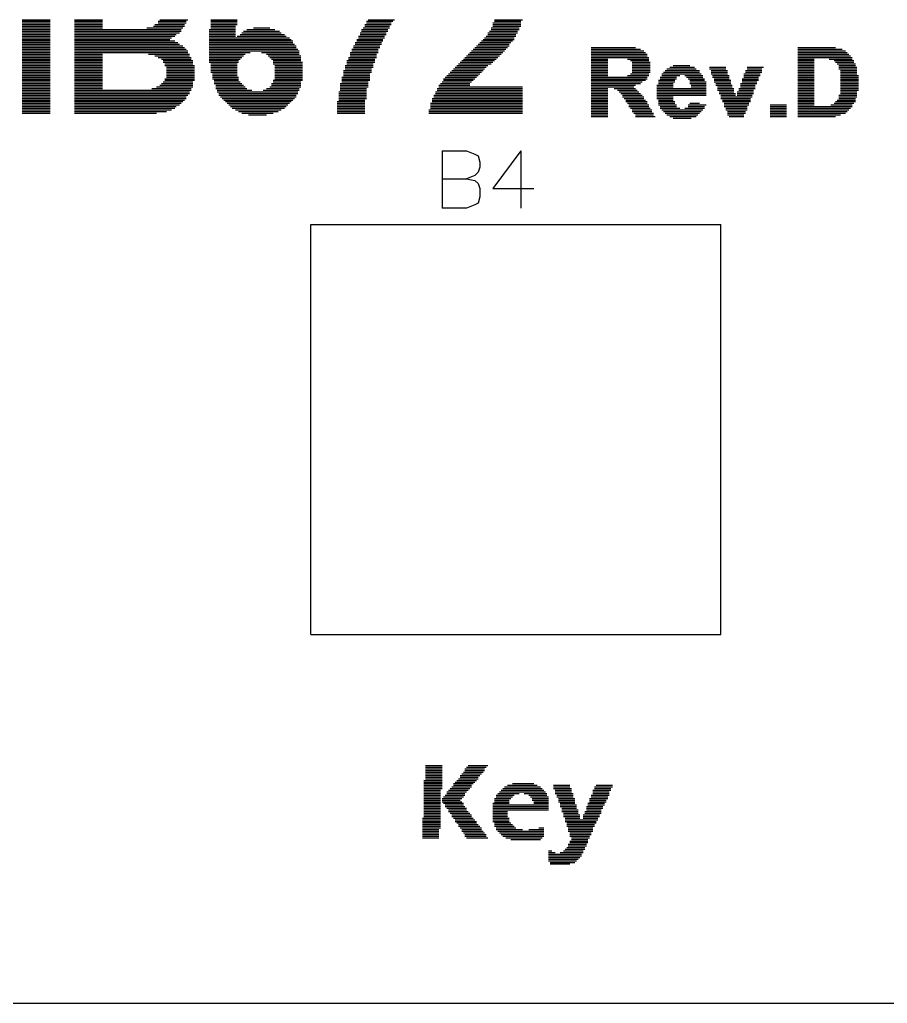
# Model space of a CAD drawing. Extents: x -0.24 to 4.91, y -0.23 to 6.58.
# Drawn here: x 3.098 to 3.627, y -0.225 to 0.375 of the extents above; entities that cross this region are included whole.
import ezdxf

# ---------------------------------------------------------------- set-up
doc = ezdxf.new("R2010")
doc.units = 0
doc.layers.add('mb672d', color=1, linetype='CONTINUOUS')

msp = doc.modelspace()

# ---------------------------------------------------------------- linework, layer by layer
at = {"layer": 'mb672d', "color": 5}
for points in [[(3.099, 0.375), (3.116, 0.375)], [(3.099, 0.374), (3.116, 0.374)], [(3.099, 0.373), (3.116, 0.373)], [(3.099, 0.372), (3.116, 0.372)], [(3.131, 0.375), (3.148, 0.375)], [(3.131, 0.374), (3.148, 0.374)], [(3.131, 0.373), (3.148, 0.373)], [(3.131, 0.372), (3.148, 0.372)], [(3.18, 0.372), (3.198, 0.372)], [(3.182, 0.374), (3.199, 0.374)], [(3.182, 0.373), (3.199, 0.373)], [(3.183, 0.375), (3.2, 0.375)], [(3.214, 0.375), (3.23, 0.375)], [(3.214, 0.374), (3.23, 0.374)], [(3.214, 0.373), (3.23, 0.373)], [(3.214, 0.372), (3.23, 0.372)], [(3.308, 0.372), (3.324, 0.372)], [(3.309, 0.374), (3.325, 0.374)], [(3.309, 0.373), (3.324, 0.373)], [(3.31, 0.375), (3.326, 0.375)], [(3.386, 0.373), (3.403, 0.373)], [(3.386, 0.372), (3.403, 0.372)], [(3.387, 0.375), (3.404, 0.375)], [(3.387, 0.374), (3.403, 0.374)], [(3.099, 0.371), (3.116, 0.371)], [(3.099, 0.37), (3.116, 0.37)], [(3.099, 0.369), (3.116, 0.369)], [(3.099, 0.368), (3.116, 0.368)], [(3.099, 0.367), (3.116, 0.367)], [(3.099, 0.366), (3.116, 0.366)], [(3.131, 0.371), (3.148, 0.371)], [(3.131, 0.37), (3.148, 0.37)], [(3.131, 0.369), (3.196, 0.369)], [(3.131, 0.368), (3.196, 0.368)], [(3.131, 0.367), (3.195, 0.367)], [(3.131, 0.366), (3.193, 0.366)], [(3.175, 0.37), (3.197, 0.37)], [(3.179, 0.371), (3.198, 0.371)], [(3.213, 0.369), (3.229, 0.369)], [(3.213, 0.368), (3.229, 0.368)], [(3.213, 0.367), (3.229, 0.367)], [(3.213, 0.366), (3.229, 0.366)], [(3.214, 0.371), (3.229, 0.371)], [(3.214, 0.37), (3.229, 0.37)], [(3.232, 0.366), (3.259, 0.366)], [(3.233, 0.367), (3.257, 0.367)], [(3.234, 0.368), (3.256, 0.368)], [(3.236, 0.369), (3.253, 0.369)], [(3.24, 0.37), (3.25, 0.37)], [(3.305, 0.367), (3.321, 0.367)], [(3.305, 0.366), (3.321, 0.366)], [(3.306, 0.369), (3.322, 0.369)], [(3.306, 0.368), (3.322, 0.368)], [(3.307, 0.37), (3.323, 0.37)], [(3.308, 0.371), (3.323, 0.371)], [(3.383, 0.367), (3.401, 0.367)], [(3.383, 0.366), (3.4, 0.366)], [(3.384, 0.368), (3.401, 0.368)], [(3.385, 0.37), (3.402, 0.37)], [(3.385, 0.369), (3.402, 0.369)], [(3.386, 0.371), (3.403, 0.371)], [(3.099, 0.365), (3.116, 0.365)], [(3.099, 0.364), (3.116, 0.364)], [(3.099, 0.363), (3.116, 0.363)], [(3.099, 0.362), (3.116, 0.362)], [(3.099, 0.361), (3.116, 0.361)], [(3.099, 0.36), (3.116, 0.36)], [(3.131, 0.365), (3.192, 0.365)], [(3.131, 0.364), (3.19, 0.364)], [(3.131, 0.363), (3.189, 0.363)], [(3.131, 0.362), (3.192, 0.362)], [(3.131, 0.361), (3.194, 0.361)], [(3.131, 0.36), (3.195, 0.36)], [(3.213, 0.365), (3.229, 0.365)], [(3.213, 0.364), (3.262, 0.364)], [(3.213, 0.363), (3.263, 0.363)], [(3.213, 0.362), (3.264, 0.362)], [(3.213, 0.361), (3.264, 0.361)], [(3.213, 0.36), (3.265, 0.36)], [(3.23, 0.365), (3.26, 0.365)], [(3.302, 0.361), (3.318, 0.361)], [(3.302, 0.36), (3.318, 0.36)], [(3.303, 0.363), (3.319, 0.363)], [(3.303, 0.362), (3.319, 0.362)], [(3.304, 0.365), (3.32, 0.365)], [(3.304, 0.364), (3.32, 0.364)], [(3.377, 0.36), (3.396, 0.36)], [(3.378, 0.361), (3.397, 0.361)], [(3.379, 0.362), (3.398, 0.362)], [(3.38, 0.363), (3.399, 0.363)], [(3.381, 0.364), (3.399, 0.364)], [(3.382, 0.365), (3.4, 0.365)], [(3.099, 0.359), (3.116, 0.359)], [(3.099, 0.358), (3.116, 0.358)], [(3.099, 0.357), (3.116, 0.357)], [(3.099, 0.356), (3.116, 0.356)], [(3.099, 0.355), (3.116, 0.355)], [(3.131, 0.359), (3.197, 0.359)], [(3.131, 0.358), (3.198, 0.358)], [(3.131, 0.357), (3.199, 0.357)], [(3.131, 0.356), (3.2, 0.356)], [(3.131, 0.355), (3.2, 0.355)], [(3.213, 0.359), (3.266, 0.359)], [(3.213, 0.358), (3.266, 0.358)], [(3.213, 0.357), (3.267, 0.357)], [(3.213, 0.356), (3.268, 0.356)], [(3.213, 0.355), (3.238, 0.355)], [(3.245, 0.355), (3.268, 0.355)], [(3.299, 0.355), (3.316, 0.355)], [(3.3, 0.357), (3.316, 0.357)], [(3.3, 0.356), (3.316, 0.356)], [(3.301, 0.359), (3.317, 0.359)], [(3.301, 0.358), (3.317, 0.358)], [(3.372, 0.355), (3.392, 0.355)], [(3.373, 0.356), (3.393, 0.356)], [(3.374, 0.357), (3.394, 0.357)], [(3.375, 0.358), (3.395, 0.358)], [(3.376, 0.359), (3.396, 0.359)], [(3.446, 0.358), (3.473, 0.358)], [(3.446, 0.357), (3.476, 0.357)], [(3.446, 0.356), (3.478, 0.356)], [(3.446, 0.355), (3.479, 0.355)], [(3.572, 0.358), (3.595, 0.358)], [(3.572, 0.357), (3.599, 0.357)], [(3.572, 0.356), (3.601, 0.356)], [(3.572, 0.355), (3.602, 0.355)], [(3.099, 0.354), (3.116, 0.354)], [(3.099, 0.353), (3.116, 0.353)], [(3.099, 0.352), (3.116, 0.352)], [(3.099, 0.351), (3.116, 0.351)], [(3.099, 0.35), (3.116, 0.35)], [(3.099, 0.349), (3.116, 0.349)], [(3.131, 0.354), (3.148, 0.354)], [(3.131, 0.353), (3.148, 0.353)], [(3.131, 0.352), (3.148, 0.352)], [(3.131, 0.351), (3.148, 0.351)], [(3.131, 0.35), (3.148, 0.35)], [(3.131, 0.349), (3.148, 0.349)], [(3.176, 0.354), (3.201, 0.354)], [(3.18, 0.353), (3.201, 0.353)], [(3.182, 0.352), (3.202, 0.352)], [(3.184, 0.351), (3.202, 0.351)], [(3.185, 0.35), (3.203, 0.35)], [(3.185, 0.349), (3.203, 0.349)], [(3.213, 0.354), (3.235, 0.354)], [(3.213, 0.353), (3.234, 0.353)], [(3.213, 0.352), (3.233, 0.352)], [(3.213, 0.351), (3.232, 0.351)], [(3.213, 0.35), (3.231, 0.35)], [(3.213, 0.349), (3.231, 0.349)], [(3.248, 0.354), (3.268, 0.354)], [(3.249, 0.353), (3.269, 0.353)], [(3.25, 0.352), (3.269, 0.352)], [(3.251, 0.351), (3.269, 0.351)], [(3.252, 0.35), (3.269, 0.35)], [(3.252, 0.349), (3.27, 0.349)], [(3.297, 0.35), (3.314, 0.35)], [(3.297, 0.349), (3.314, 0.349)], [(3.298, 0.352), (3.315, 0.352)], [(3.298, 0.351), (3.314, 0.351)], [(3.299, 0.354), (3.315, 0.354)], [(3.299, 0.353), (3.315, 0.353)], [(3.366, 0.349), (3.386, 0.349)], [(3.367, 0.35), (3.387, 0.35)], [(3.368, 0.351), (3.388, 0.351)], [(3.369, 0.352), (3.389, 0.352)], [(3.37, 0.353), (3.39, 0.353)], [(3.371, 0.354), (3.391, 0.354)], [(3.446, 0.354), (3.48, 0.354)], [(3.446, 0.353), (3.48, 0.353)], [(3.446, 0.352), (3.481, 0.352)], [(3.446, 0.351), (3.456, 0.351)], [(3.446, 0.35), (3.456, 0.35)], [(3.446, 0.349), (3.456, 0.349)], [(3.468, 0.351), (3.481, 0.351)], [(3.47, 0.35), (3.481, 0.35)], [(3.471, 0.349), (3.482, 0.349)], [(3.572, 0.354), (3.603, 0.354)], [(3.572, 0.353), (3.604, 0.353)], [(3.572, 0.352), (3.605, 0.352)], [(3.572, 0.351), (3.582, 0.351)], [(3.572, 0.35), (3.582, 0.35)], [(3.572, 0.349), (3.582, 0.349)], [(3.591, 0.351), (3.605, 0.351)], [(3.594, 0.35), (3.606, 0.35)], [(3.595, 0.349), (3.606, 0.349)], [(3.099, 0.348), (3.116, 0.348)], [(3.099, 0.347), (3.116, 0.347)], [(3.099, 0.346), (3.116, 0.346)], [(3.099, 0.345), (3.116, 0.345)], [(3.099, 0.344), (3.116, 0.344)], [(3.099, 0.343), (3.116, 0.343)], [(3.099, 0.342), (3.116, 0.342)], [(3.131, 0.348), (3.148, 0.348)], [(3.131, 0.347), (3.148, 0.347)], [(3.131, 0.346), (3.148, 0.346)], [(3.131, 0.345), (3.148, 0.345)], [(3.131, 0.344), (3.148, 0.344)], [(3.131, 0.343), (3.148, 0.343)], [(3.131, 0.342), (3.148, 0.342)], [(3.186, 0.348), (3.203, 0.348)], [(3.186, 0.347), (3.204, 0.347)], [(3.187, 0.346), (3.204, 0.346)], [(3.187, 0.345), (3.204, 0.345)], [(3.187, 0.344), (3.204, 0.344)], [(3.187, 0.343), (3.204, 0.343)], [(3.187, 0.342), (3.204, 0.342)], [(3.214, 0.348), (3.23, 0.348)], [(3.214, 0.347), (3.23, 0.347)], [(3.214, 0.346), (3.23, 0.346)], [(3.214, 0.345), (3.23, 0.345)], [(3.214, 0.344), (3.23, 0.344)], [(3.214, 0.343), (3.23, 0.343)], [(3.215, 0.342), (3.23, 0.342)], [(3.252, 0.348), (3.27, 0.348)], [(3.253, 0.347), (3.27, 0.347)], [(3.253, 0.346), (3.27, 0.346)], [(3.253, 0.345), (3.27, 0.345)], [(3.253, 0.344), (3.27, 0.344)], [(3.253, 0.343), (3.27, 0.343)], [(3.253, 0.342), (3.27, 0.342)], [(3.295, 0.344), (3.312, 0.344)], [(3.295, 0.343), (3.312, 0.343)], [(3.295, 0.342), (3.311, 0.342)], [(3.296, 0.347), (3.313, 0.347)], [(3.296, 0.346), (3.313, 0.346)], [(3.296, 0.345), (3.312, 0.345)], [(3.297, 0.348), (3.313, 0.348)], [(3.359, 0.342), (3.378, 0.342)], [(3.36, 0.343), (3.379, 0.343)], [(3.361, 0.344), (3.38, 0.344)], [(3.362, 0.345), (3.381, 0.345)], [(3.363, 0.346), (3.382, 0.346)], [(3.364, 0.347), (3.383, 0.347)], [(3.365, 0.348), (3.385, 0.348)], [(3.446, 0.348), (3.456, 0.348)], [(3.446, 0.347), (3.456, 0.347)], [(3.446, 0.346), (3.456, 0.346)], [(3.446, 0.345), (3.456, 0.345)], [(3.446, 0.344), (3.456, 0.344)], [(3.446, 0.343), (3.456, 0.343)], [(3.446, 0.342), (3.456, 0.342)], [(3.47, 0.342), (3.481, 0.342)], [(3.471, 0.348), (3.482, 0.348)], [(3.471, 0.347), (3.482, 0.347)], [(3.471, 0.346), (3.482, 0.346)], [(3.471, 0.345), (3.482, 0.345)], [(3.471, 0.344), (3.482, 0.344)], [(3.471, 0.343), (3.482, 0.343)], [(3.489, 0.342), (3.513, 0.342)], [(3.49, 0.343), (3.512, 0.343)], [(3.491, 0.344), (3.512, 0.344)], [(3.492, 0.345), (3.51, 0.345)], [(3.494, 0.346), (3.509, 0.346)], [(3.496, 0.347), (3.506, 0.347)], [(3.518, 0.346), (3.528, 0.346)], [(3.518, 0.345), (3.528, 0.345)], [(3.519, 0.344), (3.529, 0.344)], [(3.519, 0.343), (3.529, 0.343)], [(3.519, 0.342), (3.529, 0.342)], [(3.539, 0.342), (3.549, 0.342)], [(3.54, 0.344), (3.55, 0.344)], [(3.54, 0.343), (3.55, 0.343)], [(3.541, 0.346), (3.551, 0.346)], [(3.541, 0.345), (3.55, 0.345)], [(3.572, 0.348), (3.582, 0.348)], [(3.572, 0.347), (3.582, 0.347)], [(3.572, 0.346), (3.582, 0.346)], [(3.572, 0.345), (3.582, 0.345)], [(3.572, 0.344), (3.582, 0.344)], [(3.572, 0.343), (3.582, 0.343)], [(3.572, 0.342), (3.582, 0.342)], [(3.596, 0.348), (3.607, 0.348)], [(3.597, 0.347), (3.607, 0.347)], [(3.597, 0.346), (3.608, 0.346)], [(3.597, 0.345), (3.608, 0.345)], [(3.598, 0.344), (3.608, 0.344)], [(3.598, 0.343), (3.608, 0.343)], [(3.598, 0.342), (3.608, 0.342)], [(3.099, 0.341), (3.116, 0.341)], [(3.099, 0.34), (3.116, 0.34)], [(3.099, 0.339), (3.116, 0.339)], [(3.099, 0.338), (3.116, 0.338)], [(3.099, 0.337), (3.116, 0.337)], [(3.099, 0.336), (3.116, 0.336)], [(3.131, 0.341), (3.148, 0.341)], [(3.131, 0.34), (3.148, 0.34)], [(3.131, 0.339), (3.148, 0.339)], [(3.131, 0.338), (3.148, 0.338)], [(3.131, 0.337), (3.148, 0.337)], [(3.131, 0.336), (3.148, 0.336)], [(3.184, 0.336), (3.203, 0.336)], [(3.185, 0.337), (3.203, 0.337)], [(3.186, 0.339), (3.204, 0.339)], [(3.186, 0.338), (3.204, 0.338)], [(3.187, 0.341), (3.204, 0.341)], [(3.187, 0.34), (3.204, 0.34)], [(3.215, 0.341), (3.23, 0.341)], [(3.215, 0.34), (3.231, 0.34)], [(3.215, 0.339), (3.231, 0.339)], [(3.216, 0.338), (3.231, 0.338)], [(3.216, 0.337), (3.232, 0.337)], [(3.216, 0.336), (3.233, 0.336)], [(3.251, 0.336), (3.269, 0.336)], [(3.252, 0.338), (3.27, 0.338)], [(3.252, 0.337), (3.269, 0.337)], [(3.253, 0.341), (3.27, 0.341)], [(3.253, 0.34), (3.27, 0.34)], [(3.253, 0.339), (3.27, 0.339)], [(3.293, 0.336), (3.31, 0.336)], [(3.294, 0.34), (3.311, 0.34)], [(3.294, 0.339), (3.311, 0.339)], [(3.294, 0.338), (3.311, 0.338)], [(3.294, 0.337), (3.31, 0.337)], [(3.295, 0.341), (3.311, 0.341)], [(3.354, 0.336), (3.372, 0.336)], [(3.355, 0.337), (3.373, 0.337)], [(3.356, 0.339), (3.375, 0.339)], [(3.356, 0.338), (3.374, 0.338)], [(3.357, 0.34), (3.376, 0.34)], [(3.358, 0.341), (3.377, 0.341)], [(3.446, 0.341), (3.456, 0.341)], [(3.446, 0.34), (3.48, 0.34)], [(3.446, 0.339), (3.48, 0.339)], [(3.446, 0.338), (3.479, 0.338)], [(3.446, 0.337), (3.477, 0.337)], [(3.446, 0.336), (3.476, 0.336)], [(3.468, 0.341), (3.481, 0.341)], [(3.487, 0.338), (3.497, 0.338)], [(3.487, 0.337), (3.497, 0.337)], [(3.487, 0.336), (3.496, 0.336)], [(3.488, 0.34), (3.498, 0.34)], [(3.488, 0.339), (3.498, 0.339)], [(3.489, 0.341), (3.5, 0.341)], [(3.503, 0.341), (3.514, 0.341)], [(3.504, 0.34), (3.514, 0.34)], [(3.505, 0.339), (3.515, 0.339)], [(3.506, 0.338), (3.515, 0.338)], [(3.506, 0.337), (3.516, 0.337)], [(3.506, 0.336), (3.516, 0.336)], [(3.52, 0.341), (3.53, 0.341)], [(3.52, 0.34), (3.53, 0.34)], [(3.521, 0.339), (3.53, 0.339)], [(3.521, 0.338), (3.531, 0.338)], [(3.521, 0.337), (3.531, 0.337)], [(3.522, 0.336), (3.531, 0.336)], [(3.537, 0.336), (3.547, 0.336)], [(3.538, 0.339), (3.548, 0.339)], [(3.538, 0.338), (3.548, 0.338)], [(3.538, 0.337), (3.547, 0.337)], [(3.539, 0.341), (3.549, 0.341)], [(3.539, 0.34), (3.548, 0.34)], [(3.572, 0.341), (3.582, 0.341)], [(3.572, 0.34), (3.582, 0.34)], [(3.572, 0.339), (3.582, 0.339)], [(3.572, 0.338), (3.582, 0.338)], [(3.572, 0.337), (3.582, 0.337)], [(3.572, 0.336), (3.582, 0.336)], [(3.598, 0.341), (3.609, 0.341)], [(3.598, 0.34), (3.609, 0.34)], [(3.598, 0.339), (3.609, 0.339)], [(3.598, 0.338), (3.609, 0.338)], [(3.598, 0.337), (3.609, 0.337)], [(3.598, 0.336), (3.609, 0.336)], [(3.099, 0.335), (3.116, 0.335)], [(3.099, 0.334), (3.116, 0.334)], [(3.099, 0.333), (3.116, 0.333)], [(3.099, 0.332), (3.116, 0.332)], [(3.099, 0.331), (3.116, 0.331)], [(3.099, 0.33), (3.116, 0.33)], [(3.131, 0.335), (3.148, 0.335)], [(3.131, 0.334), (3.148, 0.334)], [(3.131, 0.333), (3.148, 0.333)], [(3.131, 0.332), (3.202, 0.332)], [(3.131, 0.331), (3.201, 0.331)], [(3.131, 0.33), (3.201, 0.33)], [(3.178, 0.333), (3.202, 0.333)], [(3.181, 0.334), (3.203, 0.334)], [(3.183, 0.335), (3.203, 0.335)], [(3.217, 0.335), (3.234, 0.335)], [(3.217, 0.334), (3.235, 0.334)], [(3.217, 0.333), (3.236, 0.333)], [(3.218, 0.332), (3.239, 0.332)], [(3.218, 0.331), (3.267, 0.331)], [(3.219, 0.33), (3.267, 0.33)], [(3.246, 0.332), (3.268, 0.332)], [(3.248, 0.333), (3.268, 0.333)], [(3.25, 0.334), (3.269, 0.334)], [(3.251, 0.335), (3.269, 0.335)], [(3.292, 0.331), (3.309, 0.331)], [(3.292, 0.33), (3.309, 0.33)], [(3.293, 0.335), (3.31, 0.335)], [(3.293, 0.334), (3.31, 0.334)], [(3.293, 0.333), (3.309, 0.333)], [(3.293, 0.332), (3.309, 0.332)], [(3.351, 0.331), (3.404, 0.331)], [(3.351, 0.33), (3.404, 0.33)], [(3.352, 0.333), (3.404, 0.333)], [(3.352, 0.332), (3.404, 0.332)], [(3.353, 0.335), (3.372, 0.335)], [(3.353, 0.334), (3.404, 0.334)], [(3.446, 0.335), (3.473, 0.335)], [(3.446, 0.334), (3.472, 0.334)], [(3.446, 0.333), (3.456, 0.333)], [(3.446, 0.332), (3.456, 0.332)], [(3.446, 0.331), (3.456, 0.331)], [(3.446, 0.33), (3.456, 0.33)], [(3.46, 0.333), (3.473, 0.333)], [(3.462, 0.332), (3.474, 0.332)], [(3.463, 0.331), (3.475, 0.331)], [(3.464, 0.33), (3.476, 0.33)], [(3.486, 0.335), (3.496, 0.335)], [(3.486, 0.334), (3.496, 0.334)], [(3.486, 0.333), (3.516, 0.333)], [(3.486, 0.332), (3.516, 0.332)], [(3.486, 0.331), (3.516, 0.331)], [(3.486, 0.33), (3.516, 0.33)], [(3.507, 0.335), (3.516, 0.335)], [(3.507, 0.334), (3.516, 0.334)], [(3.522, 0.335), (3.532, 0.335)], [(3.523, 0.334), (3.532, 0.334)], [(3.523, 0.333), (3.533, 0.333)], [(3.523, 0.332), (3.533, 0.332)], [(3.524, 0.331), (3.533, 0.331)], [(3.524, 0.33), (3.534, 0.33)], [(3.535, 0.331), (3.545, 0.331)], [(3.535, 0.33), (3.545, 0.33)], [(3.536, 0.333), (3.546, 0.333)], [(3.536, 0.332), (3.545, 0.332)], [(3.537, 0.335), (3.546, 0.335)], [(3.537, 0.334), (3.546, 0.334)], [(3.572, 0.335), (3.582, 0.335)], [(3.572, 0.334), (3.582, 0.334)], [(3.572, 0.333), (3.582, 0.333)], [(3.572, 0.332), (3.582, 0.332)], [(3.572, 0.331), (3.582, 0.331)], [(3.572, 0.33), (3.582, 0.33)], [(3.598, 0.335), (3.609, 0.335)], [(3.598, 0.334), (3.609, 0.334)], [(3.598, 0.333), (3.609, 0.333)], [(3.598, 0.332), (3.609, 0.332)], [(3.598, 0.331), (3.608, 0.331)], [(3.598, 0.33), (3.608, 0.33)], [(3.099, 0.329), (3.116, 0.329)], [(3.099, 0.328), (3.116, 0.328)], [(3.099, 0.327), (3.116, 0.327)], [(3.099, 0.326), (3.116, 0.326)], [(3.099, 0.325), (3.116, 0.325)], [(3.099, 0.324), (3.116, 0.324)], [(3.131, 0.329), (3.2, 0.329)], [(3.131, 0.328), (3.199, 0.328)], [(3.131, 0.327), (3.199, 0.327)], [(3.131, 0.326), (3.198, 0.326)], [(3.131, 0.325), (3.197, 0.325)], [(3.131, 0.324), (3.196, 0.324)], [(3.219, 0.329), (3.266, 0.329)], [(3.22, 0.328), (3.266, 0.328)], [(3.221, 0.327), (3.265, 0.327)], [(3.222, 0.326), (3.264, 0.326)], [(3.223, 0.325), (3.263, 0.325)], [(3.224, 0.324), (3.262, 0.324)], [(3.291, 0.325), (3.308, 0.325)], [(3.291, 0.324), (3.308, 0.324)], [(3.292, 0.329), (3.309, 0.329)], [(3.292, 0.328), (3.309, 0.328)], [(3.292, 0.327), (3.309, 0.327)], [(3.292, 0.326), (3.308, 0.326)], [(3.348, 0.324), (3.404, 0.324)], [(3.349, 0.327), (3.404, 0.327)], [(3.349, 0.326), (3.404, 0.326)], [(3.349, 0.325), (3.404, 0.325)], [(3.35, 0.329), (3.404, 0.329)], [(3.35, 0.328), (3.404, 0.328)], [(3.446, 0.329), (3.456, 0.329)], [(3.446, 0.328), (3.456, 0.328)], [(3.446, 0.327), (3.456, 0.327)], [(3.446, 0.326), (3.456, 0.326)], [(3.446, 0.325), (3.456, 0.325)], [(3.446, 0.324), (3.456, 0.324)], [(3.465, 0.329), (3.477, 0.329)], [(3.465, 0.328), (3.478, 0.328)], [(3.466, 0.327), (3.478, 0.327)], [(3.467, 0.326), (3.479, 0.326)], [(3.467, 0.325), (3.48, 0.325)], [(3.468, 0.324), (3.48, 0.324)], [(3.486, 0.329), (3.516, 0.329)], [(3.486, 0.328), (3.496, 0.328)], [(3.486, 0.327), (3.496, 0.327)], [(3.487, 0.326), (3.496, 0.326)], [(3.487, 0.325), (3.497, 0.325)], [(3.487, 0.324), (3.497, 0.324)], [(3.506, 0.324), (3.512, 0.324)], [(3.525, 0.329), (3.534, 0.329)], [(3.525, 0.328), (3.544, 0.328)], [(3.525, 0.327), (3.543, 0.327)], [(3.526, 0.326), (3.543, 0.326)], [(3.526, 0.325), (3.543, 0.325)], [(3.527, 0.324), (3.542, 0.324)], [(3.535, 0.329), (3.544, 0.329)], [(3.572, 0.329), (3.582, 0.329)], [(3.572, 0.328), (3.582, 0.328)], [(3.572, 0.327), (3.582, 0.327)], [(3.572, 0.326), (3.582, 0.326)], [(3.572, 0.325), (3.582, 0.325)], [(3.572, 0.324), (3.582, 0.324)], [(3.594, 0.324), (3.606, 0.324)], [(3.595, 0.325), (3.607, 0.325)], [(3.596, 0.326), (3.607, 0.326)], [(3.597, 0.329), (3.608, 0.329)], [(3.597, 0.328), (3.608, 0.328)], [(3.597, 0.327), (3.607, 0.327)], [(3.099, 0.323), (3.116, 0.323)], [(3.099, 0.322), (3.116, 0.322)], [(3.099, 0.321), (3.116, 0.321)], [(3.099, 0.32), (3.116, 0.32)], [(3.099, 0.319), (3.116, 0.319)], [(3.099, 0.318), (3.116, 0.318)], [(3.131, 0.323), (3.195, 0.323)], [(3.131, 0.322), (3.193, 0.322)], [(3.131, 0.321), (3.192, 0.321)], [(3.131, 0.32), (3.19, 0.32)], [(3.131, 0.319), (3.187, 0.319)], [(3.131, 0.318), (3.181, 0.318)], [(3.225, 0.323), (3.261, 0.323)], [(3.226, 0.322), (3.26, 0.322)], [(3.227, 0.321), (3.259, 0.321)], [(3.229, 0.32), (3.257, 0.32)], [(3.231, 0.319), (3.255, 0.319)], [(3.233, 0.318), (3.252, 0.318)], [(3.291, 0.323), (3.308, 0.323)], [(3.291, 0.322), (3.308, 0.322)], [(3.291, 0.321), (3.308, 0.321)], [(3.291, 0.32), (3.308, 0.32)], [(3.291, 0.319), (3.308, 0.319)], [(3.291, 0.318), (3.308, 0.318)], [(3.347, 0.32), (3.404, 0.32)], [(3.347, 0.319), (3.404, 0.319)], [(3.347, 0.318), (3.404, 0.318)], [(3.348, 0.323), (3.404, 0.323)], [(3.348, 0.322), (3.404, 0.322)], [(3.348, 0.321), (3.404, 0.321)], [(3.446, 0.323), (3.456, 0.323)], [(3.446, 0.322), (3.456, 0.322)], [(3.446, 0.321), (3.456, 0.321)], [(3.446, 0.32), (3.456, 0.32)], [(3.446, 0.319), (3.456, 0.319)], [(3.446, 0.318), (3.456, 0.318)], [(3.469, 0.323), (3.481, 0.323)], [(3.469, 0.322), (3.481, 0.322)], [(3.47, 0.321), (3.482, 0.321)], [(3.471, 0.32), (3.483, 0.32)], [(3.471, 0.319), (3.483, 0.319)], [(3.472, 0.318), (3.484, 0.318)], [(3.487, 0.323), (3.498, 0.323)], [(3.488, 0.322), (3.498, 0.322)], [(3.488, 0.321), (3.5, 0.321)], [(3.489, 0.32), (3.514, 0.32)], [(3.49, 0.319), (3.513, 0.319)], [(3.491, 0.318), (3.512, 0.318)], [(3.503, 0.321), (3.515, 0.321)], [(3.505, 0.323), (3.516, 0.323)], [(3.505, 0.322), (3.515, 0.322)], [(3.527, 0.323), (3.542, 0.323)], [(3.527, 0.322), (3.541, 0.322)], [(3.528, 0.321), (3.541, 0.321)], [(3.528, 0.32), (3.541, 0.32)], [(3.529, 0.319), (3.54, 0.319)], [(3.529, 0.318), (3.54, 0.318)], [(3.555, 0.323), (3.565, 0.323)], [(3.555, 0.322), (3.565, 0.322)], [(3.555, 0.321), (3.565, 0.321)], [(3.555, 0.32), (3.565, 0.32)], [(3.555, 0.319), (3.565, 0.319)], [(3.555, 0.318), (3.565, 0.318)], [(3.572, 0.323), (3.582, 0.323)], [(3.572, 0.322), (3.605, 0.322)], [(3.572, 0.321), (3.604, 0.321)], [(3.572, 0.32), (3.603, 0.32)], [(3.572, 0.319), (3.602, 0.319)], [(3.572, 0.318), (3.601, 0.318)], [(3.592, 0.323), (3.605, 0.323)], [(3.237, 0.317), (3.248, 0.317)], [(3.446, 0.317), (3.456, 0.317)], [(3.446, 0.316), (3.456, 0.316)], [(3.473, 0.317), (3.484, 0.317)], [(3.473, 0.316), (3.485, 0.316)], [(3.492, 0.317), (3.511, 0.317)], [(3.494, 0.316), (3.51, 0.316)], [(3.496, 0.315), (3.507, 0.315)], [(3.529, 0.317), (3.539, 0.317)], [(3.53, 0.316), (3.539, 0.316)], [(3.555, 0.317), (3.565, 0.317)], [(3.555, 0.316), (3.565, 0.316)], [(3.572, 0.317), (3.598, 0.317)], [(3.572, 0.316), (3.595, 0.316)], [(3.355, 0.295), (3.355, 0.26)], [(3.355, 0.295), (3.37, 0.295), (3.375, 0.293), (3.377, 0.292), (3.378, 0.288), (3.378, 0.285), (3.377, 0.282), (3.375, 0.28), (3.37, 0.278)], [(3.403, 0.295), (3.386, 0.272), (3.411, 0.272)], [(3.403, 0.295), (3.403, 0.26)], [(3.355, 0.278), (3.37, 0.278), (3.375, 0.277), (3.377, 0.275), (3.378, 0.272), (3.378, 0.267), (3.377, 0.263), (3.375, 0.262), (3.37, 0.26), (3.355, 0.26)], [(3.275, 0), (3.275, 0.25), (3.525, 0.25)], [(3.525, 0), (3.525, 0.25)], [(3.275, 0), (3.525, 0)], [(3.345, -0.08), (3.355, -0.08)], [(3.345, -0.081), (3.355, -0.081)], [(3.345, -0.082), (3.355, -0.082)], [(3.345, -0.083), (3.355, -0.083)], [(3.345, -0.084), (3.355, -0.084)], [(3.368, -0.084), (3.38, -0.084)], [(3.369, -0.082), (3.381, -0.082)], [(3.369, -0.083), (3.381, -0.083)], [(3.37, -0.081), (3.382, -0.081)], [(3.371, -0.08), (3.383, -0.08)], [(3.344, -0.089), (3.355, -0.089)], [(3.344, -0.09), (3.355, -0.09)], [(3.345, -0.085), (3.355, -0.085)], [(3.345, -0.086), (3.355, -0.086)], [(3.345, -0.087), (3.355, -0.087)], [(3.345, -0.088), (3.355, -0.088)], [(3.363, -0.09), (3.375, -0.09)], [(3.364, -0.089), (3.376, -0.089)], [(3.365, -0.088), (3.377, -0.088)], [(3.366, -0.086), (3.378, -0.086)], [(3.366, -0.087), (3.377, -0.087)], [(3.367, -0.085), (3.379, -0.085)], [(3.344, -0.091), (3.355, -0.091)], [(3.344, -0.092), (3.355, -0.092)], [(3.344, -0.093), (3.355, -0.093)], [(3.344, -0.094), (3.355, -0.094)], [(3.344, -0.095), (3.354, -0.095)], [(3.344, -0.096), (3.354, -0.096)], [(3.358, -0.096), (3.37, -0.096)], [(3.359, -0.095), (3.371, -0.095)], [(3.36, -0.094), (3.372, -0.094)], [(3.361, -0.093), (3.373, -0.093)], [(3.362, -0.091), (3.374, -0.091)], [(3.362, -0.092), (3.373, -0.092)], [(3.39, -0.096), (3.418, -0.096)], [(3.391, -0.095), (3.417, -0.095)], [(3.392, -0.094), (3.416, -0.094)], [(3.393, -0.093), (3.415, -0.093)], [(3.395, -0.092), (3.413, -0.092)], [(3.398, -0.091), (3.411, -0.091)], [(3.423, -0.092), (3.433, -0.092)], [(3.423, -0.093), (3.433, -0.093)], [(3.423, -0.094), (3.434, -0.094)], [(3.424, -0.095), (3.434, -0.095)], [(3.424, -0.096), (3.434, -0.096)], [(3.447, -0.095), (3.458, -0.095)], [(3.447, -0.096), (3.457, -0.096)], [(3.448, -0.093), (3.459, -0.093)], [(3.448, -0.094), (3.458, -0.094)], [(3.449, -0.092), (3.459, -0.092)], [(3.344, -0.097), (3.354, -0.097)], [(3.344, -0.098), (3.354, -0.098)], [(3.344, -0.099), (3.354, -0.099)], [(3.344, -0.1), (3.354, -0.1)], [(3.344, -0.101), (3.354, -0.101)], [(3.344, -0.102), (3.354, -0.102)], [(3.355, -0.1), (3.367, -0.1)], [(3.355, -0.101), (3.366, -0.101)], [(3.355, -0.102), (3.367, -0.102)], [(3.356, -0.099), (3.368, -0.099)], [(3.357, -0.098), (3.369, -0.098)], [(3.358, -0.097), (3.369, -0.097)], [(3.387, -0.1), (3.397, -0.1)], [(3.387, -0.101), (3.396, -0.101)], [(3.387, -0.102), (3.396, -0.102)], [(3.388, -0.098), (3.399, -0.098)], [(3.388, -0.099), (3.398, -0.099)], [(3.389, -0.097), (3.402, -0.097)], [(3.405, -0.097), (3.419, -0.097)], [(3.408, -0.098), (3.419, -0.098)], [(3.409, -0.099), (3.42, -0.099)], [(3.41, -0.1), (3.42, -0.1)], [(3.41, -0.101), (3.42, -0.101)], [(3.411, -0.102), (3.42, -0.102)], [(3.424, -0.097), (3.435, -0.097)], [(3.425, -0.098), (3.435, -0.098)], [(3.425, -0.099), (3.435, -0.099)], [(3.426, -0.1), (3.436, -0.1)], [(3.426, -0.101), (3.436, -0.101)], [(3.426, -0.102), (3.436, -0.102)], [(3.445, -0.1), (3.456, -0.1)], [(3.445, -0.101), (3.455, -0.101)], [(3.445, -0.102), (3.455, -0.102)], [(3.446, -0.098), (3.457, -0.098)], [(3.446, -0.099), (3.456, -0.099)], [(3.447, -0.097), (3.457, -0.097)], [(3.344, -0.103), (3.354, -0.103)], [(3.344, -0.104), (3.354, -0.104)], [(3.344, -0.105), (3.354, -0.105)], [(3.344, -0.106), (3.354, -0.106)], [(3.344, -0.107), (3.354, -0.107)], [(3.344, -0.108), (3.354, -0.108)], [(3.356, -0.103), (3.368, -0.103)], [(3.357, -0.104), (3.368, -0.104)], [(3.357, -0.105), (3.369, -0.105)], [(3.358, -0.106), (3.37, -0.106)], [(3.359, -0.107), (3.37, -0.107)], [(3.359, -0.108), (3.371, -0.108)], [(3.386, -0.103), (3.396, -0.103)], [(3.386, -0.104), (3.42, -0.104)], [(3.386, -0.105), (3.42, -0.105)], [(3.386, -0.106), (3.42, -0.106)], [(3.386, -0.107), (3.42, -0.107)], [(3.386, -0.108), (3.395, -0.108)], [(3.411, -0.103), (3.42, -0.103)], [(3.427, -0.103), (3.436, -0.103)], [(3.427, -0.104), (3.437, -0.104)], [(3.427, -0.105), (3.437, -0.105)], [(3.428, -0.106), (3.437, -0.106)], [(3.428, -0.107), (3.438, -0.107)], [(3.428, -0.108), (3.438, -0.108)], [(3.442, -0.108), (3.452, -0.108)], [(3.443, -0.105), (3.453, -0.105)], [(3.443, -0.106), (3.453, -0.106)], [(3.443, -0.107), (3.452, -0.107)], [(3.444, -0.103), (3.454, -0.103)], [(3.444, -0.104), (3.454, -0.104)], [(3.343, -0.112), (3.354, -0.112)], [(3.343, -0.113), (3.354, -0.113)], [(3.343, -0.114), (3.354, -0.114)], [(3.344, -0.109), (3.354, -0.109)], [(3.344, -0.11), (3.354, -0.11)], [(3.344, -0.111), (3.354, -0.111)], [(3.36, -0.109), (3.372, -0.109)], [(3.361, -0.11), (3.373, -0.11)], [(3.361, -0.111), (3.373, -0.111)], [(3.362, -0.112), (3.374, -0.112)], [(3.363, -0.113), (3.375, -0.113)], [(3.363, -0.114), (3.376, -0.114)], [(3.386, -0.109), (3.395, -0.109)], [(3.386, -0.11), (3.395, -0.11)], [(3.386, -0.111), (3.395, -0.111)], [(3.386, -0.112), (3.396, -0.112)], [(3.386, -0.113), (3.396, -0.113)], [(3.386, -0.114), (3.396, -0.114)], [(3.429, -0.109), (3.438, -0.109)], [(3.429, -0.11), (3.439, -0.11)], [(3.429, -0.111), (3.439, -0.111)], [(3.43, -0.112), (3.439, -0.112)], [(3.43, -0.113), (3.45, -0.113)], [(3.43, -0.114), (3.449, -0.114)], [(3.441, -0.11), (3.451, -0.11)], [(3.441, -0.111), (3.451, -0.111)], [(3.441, -0.112), (3.45, -0.112)], [(3.442, -0.109), (3.452, -0.109)], [(3.343, -0.115), (3.354, -0.115)], [(3.343, -0.116), (3.354, -0.116)], [(3.343, -0.117), (3.354, -0.117)], [(3.343, -0.118), (3.354, -0.118)], [(3.343, -0.119), (3.353, -0.119)], [(3.343, -0.12), (3.353, -0.12)], [(3.364, -0.115), (3.376, -0.115)], [(3.365, -0.116), (3.377, -0.116)], [(3.365, -0.117), (3.378, -0.117)], [(3.366, -0.118), (3.379, -0.118)], [(3.367, -0.119), (3.379, -0.119)], [(3.367, -0.12), (3.38, -0.12)], [(3.387, -0.115), (3.397, -0.115)], [(3.387, -0.116), (3.398, -0.116)], [(3.387, -0.117), (3.399, -0.117)], [(3.388, -0.118), (3.4, -0.118)], [(3.388, -0.119), (3.404, -0.119)], [(3.389, -0.12), (3.417, -0.12)], [(3.408, -0.119), (3.417, -0.119)], [(3.414, -0.118), (3.417, -0.118)], [(3.431, -0.115), (3.449, -0.115)], [(3.431, -0.116), (3.448, -0.116)], [(3.431, -0.117), (3.448, -0.117)], [(3.432, -0.118), (3.447, -0.118)], [(3.432, -0.119), (3.447, -0.119)], [(3.432, -0.12), (3.447, -0.12)], [(3.343, -0.121), (3.353, -0.121)], [(3.343, -0.122), (3.353, -0.122)], [(3.343, -0.123), (3.353, -0.123)], [(3.343, -0.124), (3.353, -0.124)], [(3.368, -0.121), (3.381, -0.121)], [(3.369, -0.122), (3.382, -0.122)], [(3.369, -0.123), (3.382, -0.123)], [(3.37, -0.124), (3.383, -0.124)], [(3.39, -0.121), (3.417, -0.121)], [(3.391, -0.122), (3.417, -0.122)], [(3.392, -0.123), (3.417, -0.123)], [(3.394, -0.124), (3.416, -0.124)], [(3.397, -0.125), (3.415, -0.125)], [(3.433, -0.121), (3.446, -0.121)], [(3.433, -0.122), (3.446, -0.122)], [(3.433, -0.123), (3.445, -0.123)], [(3.433, -0.126), (3.444, -0.126)], [(3.434, -0.124), (3.445, -0.124)], [(3.434, -0.125), (3.444, -0.125)], [(3.42, -0.132), (3.422, -0.132)], [(3.429, -0.132), (3.441, -0.132)], [(3.43, -0.131), (3.442, -0.131)], [(3.431, -0.13), (3.442, -0.13)], [(3.432, -0.128), (3.443, -0.128)], [(3.432, -0.129), (3.443, -0.129)], [(3.433, -0.127), (3.444, -0.127)], [(3.42, -0.133), (3.424, -0.133)], [(3.42, -0.134), (3.44, -0.134)], [(3.42, -0.135), (3.44, -0.135)], [(3.42, -0.136), (3.439, -0.136)], [(3.42, -0.137), (3.438, -0.137)], [(3.42, -0.138), (3.437, -0.138)], [(3.427, -0.133), (3.441, -0.133)], [(3.421, -0.139), (3.436, -0.139)], [(3.421, -0.14), (3.433, -0.14)], [(-0.225, -0.225), (4.275, -0.225)]]:
    msp.add_lwpolyline(points, dxfattribs=at)
at = {"layer": 'mb672d', "color": 1}
msp.add_lwpolyline([(-0.225, -0.225), (4.275, -0.225)], dxfattribs=at)

doc.saveas('drawing.dxf')
